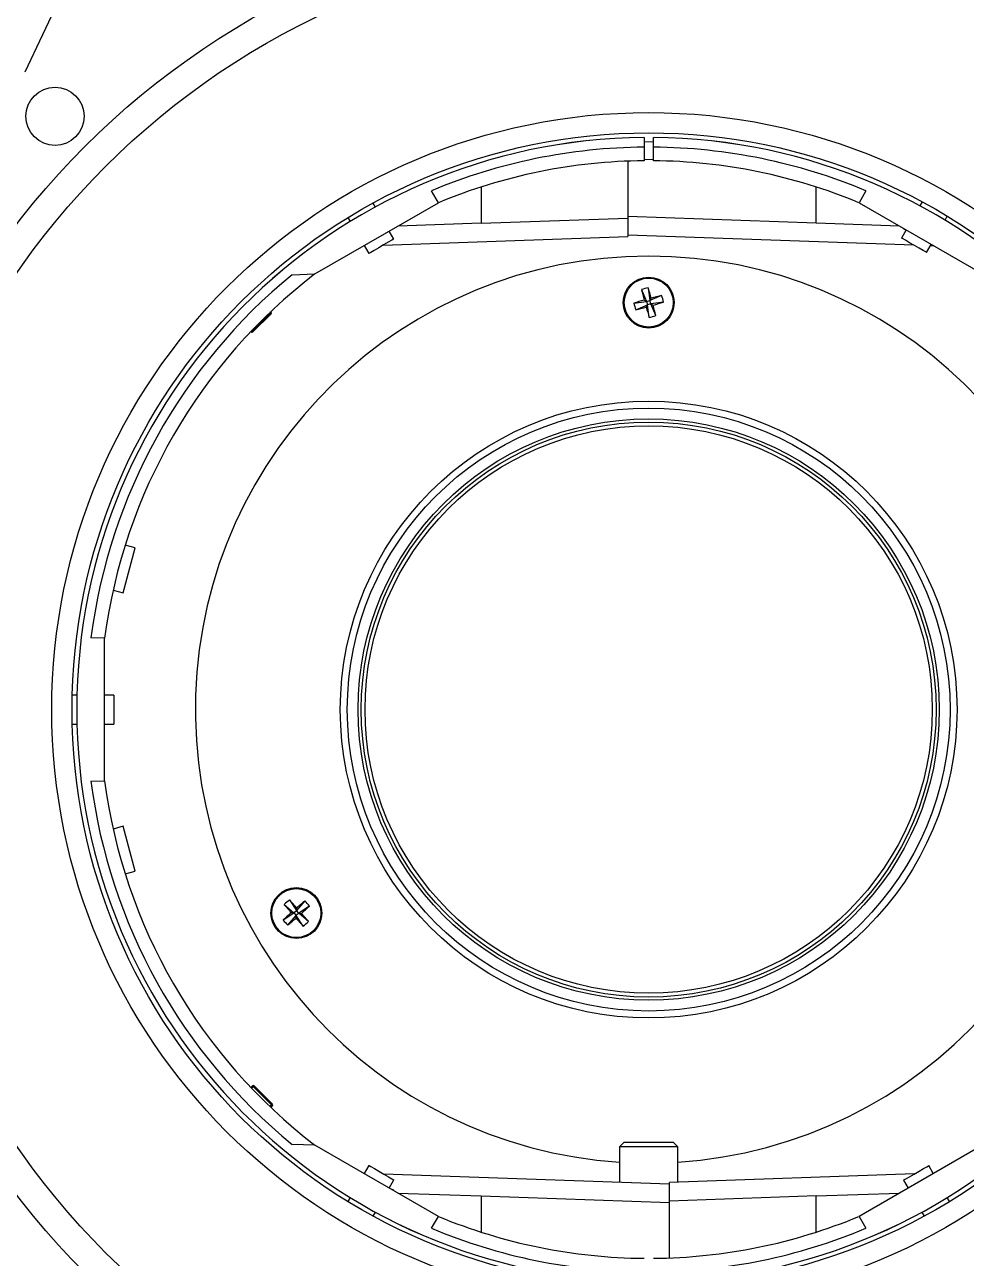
# Model space of a CAD drawing. Extents: x 17.3 to 113.1, y 4.8 to 84.5.
# Drawn here: x 51.28 to 55.33, y 33.55 to 38.85 of the extents above; entities that cross this region are included whole.
import ezdxf

# ---------------------------------------------------------------- set-up
doc = ezdxf.new("R2010")
doc.units = 0
doc.header["$MEASUREMENT"] = 0
doc.layers.add('OBJECT', color=7, linetype='CONTINUOUS')

msp = doc.modelspace()

# ---------------------------------------------------------------- linework, layer by layer
at = {"layer": 'OBJECT'}
for p, q in [((51.7379, 39.6269), (51.2757, 38.6471)), ((53.9397, 38.3664), (53.9397, 38.3663)), ((53.9397, 38.3663), (53.9397, 38.325)), ((53.9797, 38.3663), (53.9797, 38.3664)), ((53.9797, 38.325), (53.9797, 38.3663)), ((53.9397, 38.3481), (53.9797, 38.3495)), ((53.9397, 38.325), (53.9397, 38.2664)), ((53.9797, 38.2664), (53.9797, 38.325)), ((53.8697, 38.2648), (53.8697, 38.0202)), ((53.9397, 38.274), (53.9797, 38.2726)), ((53.2394, 38.1538), (53.2394, 37.9982)), ((54.6801, 37.9982), (54.6801, 38.1538)), ((53.0552, 38.0862), (53.0256, 38.1374)), ((54.8938, 38.1374), (54.8643, 38.0862)), ((52.5243, 37.7797), (53.0552, 38.0862)), ((52.7843, 38.0675), (52.7742, 38.0848)), ((54.8643, 38.0862), (55.3952, 37.7797)), ((55.1187, 38.0764), (55.1187, 38.0764)), ((55.1357, 38.0899), (55.1258, 38.0726)), ((52.666, 38.0223), (52.676, 38.005)), ((52.6692, 38.0008), (52.6692, 38.0008)), ((53.2394, 37.9982), (52.881, 37.9857)), ((53.2394, 37.9982), (53.8697, 38.0202)), ((54.6801, 37.9982), (53.8697, 38.0265)), ((53.8697, 38.0202), (53.8697, 37.9402)), ((55.0385, 37.9857), (54.6801, 37.9982)), ((55.2343, 38.0105), (55.2442, 38.0279)), ((52.8177, 37.9035), (53.8697, 37.9402)), ((52.8636, 37.93), (52.8439, 37.9642)), ((55.1006, 37.9035), (53.8697, 37.9465)), ((55.0668, 37.9693), (55.0467, 37.9343)), ((55.0598, 37.9733), (55.0572, 37.9687)), ((52.7356, 37.9017), (52.7554, 37.8675)), ((55.1553, 37.8723), (55.175, 37.9068)), ((55.186, 37.9005), (55.1717, 37.901)), ((52.7563, 37.868), (52.7554, 37.8675)), ((52.4257, 37.7763), (52.5243, 37.7797)), ((53.9572, 37.7202), (53.9653, 37.6663)), ((53.9286, 37.7122), (53.9499, 37.662)), ((53.9499, 37.662), (53.9402, 37.6674)), ((54.0154, 37.6876), (53.9653, 37.6663)), ((53.9707, 37.676), (53.9653, 37.6663)), ((52.3325, 37.612), (52.3308, 37.6141)), ((52.3344, 37.6176), (52.3363, 37.6153)), ((53.896, 37.6539), (53.9499, 37.662)), ((53.904, 37.6254), (53.9542, 37.6466)), ((53.9488, 37.6369), (53.9542, 37.6466)), ((53.9499, 37.662), (53.9653, 37.6663)), ((53.9499, 37.662), (53.9542, 37.6466)), ((53.9696, 37.6509), (53.9542, 37.6466)), ((53.9623, 37.5927), (53.9542, 37.6466)), ((53.9696, 37.6509), (53.9653, 37.6663)), ((54.0235, 37.6591), (53.9696, 37.6509)), ((53.9696, 37.6509), (53.9793, 37.6455)), ((53.9908, 37.6008), (53.9696, 37.6509)), ((52.2542, 37.5337), (52.3325, 37.612)), ((52.336, 37.6086), (52.2576, 37.5302)), ((52.2509, 37.5299), (52.2486, 37.5318)), ((52.2521, 37.5354), (52.2542, 37.5337)), ((51.7515, 36.6017), (51.7081, 36.6133)), ((51.6997, 36.4085), (51.7515, 36.6017)), ((51.6563, 36.4202), (51.6997, 36.4085)), ((51.6197, 36.213), (51.5609, 36.215)), ((51.5005, 35.969), (51.4805, 35.969)), ((51.6598, 35.969), (51.6197, 35.969)), ((51.6598, 35.969), (51.6598, 35.9437)), ((51.6598, 35.9437), (51.6598, 35.844)), ((51.4805, 35.844), (51.5005, 35.844)), ((51.6197, 35.844), (51.6598, 35.844)), ((51.5609, 35.5979), (51.6197, 35.6)), ((51.6997, 35.4044), (51.6563, 35.3928)), ((51.7515, 35.2113), (51.6997, 35.4044)), ((51.7081, 35.1996), (51.7515, 35.2113)), ((52.392, 35.0682), (52.4329, 35.0322)), ((52.4143, 35.0878), (52.4449, 35.0428)), ((52.4809, 35.0836), (52.4449, 35.0428)), ((52.3878, 35.0016), (52.4329, 35.0322)), ((52.4074, 34.9793), (52.4435, 35.0202)), ((52.4329, 35.0322), (52.4218, 35.0329)), ((52.4329, 35.0322), (52.4449, 35.0428)), ((52.4329, 35.0322), (52.4435, 35.0202)), ((52.4428, 35.0091), (52.4435, 35.0202)), ((52.4555, 35.0308), (52.4435, 35.0202)), ((52.4741, 34.9751), (52.4435, 35.0202)), ((52.4456, 35.0539), (52.4449, 35.0428)), ((52.4555, 35.0308), (52.4449, 35.0428)), ((52.5005, 35.0614), (52.4555, 35.0308)), ((52.4963, 34.9947), (52.4555, 35.0308)), ((52.4555, 35.0308), (52.4666, 35.0301)), ((52.2482, 34.2816), (52.256, 34.2882)), ((52.2593, 34.2844), (52.2516, 34.278)), ((52.3377, 34.206), (52.2593, 34.2844)), ((52.2628, 34.2879), (52.3411, 34.2095)), ((52.3312, 34.1984), (52.3377, 34.206)), ((52.3414, 34.2028), (52.3349, 34.1949)), ((52.5243, 34.0332), (52.4257, 34.0367)), ((53.0552, 33.7267), (52.5243, 34.0332)), ((53.8547, 34.0465), (53.8347, 34.0265)), ((53.8347, 34.0265), (53.8347, 33.874)), ((54.0847, 34.0265), (53.8347, 34.0265)), ((53.8547, 34.0465), (54.0647, 34.0465)), ((54.0847, 34.0265), (54.0647, 34.0465)), ((54.0847, 33.874), (54.0847, 34.0265)), ((55.3952, 34.0332), (54.8643, 33.7267)), ((52.7558, 33.9462), (52.7356, 33.9112)), ((52.8194, 33.9094), (54.0497, 33.8665)), ((55.1024, 33.9095), (54.0497, 33.8728)), ((55.1839, 33.9112), (55.1642, 33.9452)), ((52.8439, 33.8487), (52.864, 33.8837)), ((52.863, 33.8843), (52.864, 33.8837)), ((54.0497, 33.7928), (54.0497, 33.8728)), ((55.056, 33.8827), (55.0756, 33.8487)), ((52.676, 33.808), (52.666, 33.7907)), ((52.8596, 33.8396), (52.8622, 33.8442)), ((52.881, 33.8273), (53.2394, 33.8148)), ((53.2394, 33.8148), (53.2394, 33.6591)), ((53.2394, 33.8148), (54.0497, 33.7865)), ((54.6801, 33.8148), (54.0497, 33.7928)), ((54.6801, 33.8148), (55.0385, 33.8273)), ((54.6801, 33.6591), (54.6801, 33.8148)), ((55.2535, 33.7907), (55.2435, 33.808)), ((55.2503, 33.8122), (55.2503, 33.8122)), ((52.7742, 33.7282), (52.7843, 33.7455)), ((54.0497, 33.5482), (54.0497, 33.7928)), ((55.1352, 33.7455), (55.1452, 33.7282)), ((52.8007, 33.7366), (52.8007, 33.7366)), ((53.0256, 33.6756), (53.0552, 33.7267)), ((54.8643, 33.7267), (54.8938, 33.6756))]:
    msp.add_line(p, q, dxfattribs=at)
at = {"layer": 'OBJECT', "flags": 128}
for points in [[(55.1553, 37.8723), (55.1518, 37.8742), (55.1407, 37.8806), (55.1235, 37.8904), (55.1029, 37.9022), (55.082, 37.9141), (55.064, 37.9244), (55.0516, 37.9315), (55.0468, 37.9343), (55.0467, 37.9343)], [(52.8636, 37.93), (52.8625, 37.9293), (52.8543, 37.9246), (52.8392, 37.9159), (52.8197, 37.9046), (52.7985, 37.8924), (52.7791, 37.8812), (52.7643, 37.8726), (52.7563, 37.868)], [(52.336, 37.6086), (52.3359, 37.6086), (52.3357, 37.6088), (52.3354, 37.6092), (52.335, 37.6096), (52.3345, 37.6101), (52.3339, 37.6107), (52.3332, 37.6114), (52.3325, 37.612)], [(52.2576, 37.5302), (52.2576, 37.5303), (52.2574, 37.5305), (52.2571, 37.5308), (52.2566, 37.5312), (52.2561, 37.5317), (52.2555, 37.5323), (52.2548, 37.533), (52.2542, 37.5337)], [(52.2628, 34.2879), (52.2627, 34.2878), (52.2625, 34.2876), (52.2622, 34.2873), (52.2617, 34.2869), (52.2612, 34.2863), (52.2606, 34.2857), (52.26, 34.2851), (52.2593, 34.2844)], [(52.3411, 34.2095), (52.3411, 34.2094), (52.3409, 34.2092), (52.3405, 34.2089), (52.3401, 34.2085), (52.3396, 34.208), (52.339, 34.2074), (52.3383, 34.2067), (52.3377, 34.206)], [(52.7558, 33.9462), (52.7568, 33.9456), (52.7649, 33.9409), (52.7798, 33.9323), (52.7993, 33.921), (52.8205, 33.9088), (52.84, 33.8976), (52.8549, 33.8889), (52.863, 33.8843)], [(55.056, 33.8827), (55.0575, 33.8836), (55.0664, 33.8887), (55.082, 33.8977), (55.1018, 33.9092), (55.1229, 33.9213), (55.142, 33.9324), (55.1563, 33.9407), (55.1636, 33.9448), (55.1642, 33.9452)]]:
    msp.add_lwpolyline(points, dxfattribs=at)
at = {"layer": 'OBJECT'}
for centre, radius in [((53.9566, 35.9065), 3.425), ((53.9597, 35.9065), 3.3032), ((51.4064, 38.4577), 0.125), ((53.9597, 35.9065), 2.5673), ((53.9597, 35.9065), 2.48), ((53.9597, 37.6565), 0.1095), ((53.9597, 37.6565), 0.1054), ((53.9597, 35.9065), 1.3264), ((53.9597, 35.9065), 1.2964), ((53.9597, 35.9065), 1.25), ((53.9597, 35.9065), 1.2364), ((53.9597, 35.9065), 1.22), ((52.4442, 35.0315), 0.1095), ((52.4442, 35.0315), 0.1054)]:
    msp.add_circle(centre, radius, dxfattribs=at)
for centre, radius, start, end in [((53.9597, 35.9065), 2.46, 90.4658, 269.5342), ((53.9597, 35.9065), 2.4599, 90.4658, 269.5342), ((53.9597, 35.9065), 2.46, 270.4658, 89.5342), ((53.9597, 35.9065), 2.4599, 270.4658, 89.5342), ((53.9597, 35.9065), 2.4186, 90.4738, 112.7194), ((53.9597, 35.9065), 2.4186, 67.2806, 89.5262), ((53.9597, 35.9065), 2.36, 90.4856, 112.5378), ((53.9597, 35.9065), 2.36, 67.4622, 89.5144), ((53.9597, 35.9065), 1.95, 273.6753, 266.3247), ((53.9597, 35.9065), 2.4186, 129.3661, 172.6704), ((53.9597, 35.9065), 2.36, 127.4627, 172.5377), ((54.0163, 37.4558), 0.271, 102.6041, 108.8698), ((52.3918, 37.2165), 1.6444, 16.2295, 17.8398), ((54.3993, 36.09), 1.6429, 106.2286, 107.8404), ((55.5272, 38.0999), 1.6449, 193.6345, 195.2444), ((54.4033, 36.0885), 1.6454, 103.6347, 105.2441), ((53.7589, 37.5999), 0.2711, 12.6048, 18.8691), ((52.2871, 37.6681), 0.0721, 309.0137, 312.9804), ((52.3325, 37.6121), 0.005, 315, 40), ((54.1605, 37.7131), 0.2711, 192.6048, 198.8691), ((53.5161, 39.2244), 1.6454, 283.6347, 285.2441), ((55.5276, 38.0965), 1.6444, 196.2295, 197.8398), ((53.5198, 39.2241), 1.6441, 286.2292, 287.8398), ((52.3926, 37.2131), 1.6445, 13.6343, 15.2445), ((53.9032, 37.8572), 0.271, 282.6041, 288.8698), ((52.1984, 37.5789), 0.0718, 317.0096, 320.9941), ((52.2541, 37.5337), 0.005, 230, 315), ((53.9597, 35.9065), 2.4186, 187.3296, 230.6339), ((53.9597, 35.9065), 2.36, 187.4623, 232.5373), ((52.5821, 34.875), 0.271, 128.2583, 134.5238), ((53.6652, 36.1099), 1.6449, 219.2886, 220.8984), ((51.2234, 33.958), 1.6415, 41.8821, 43.4952), ((53.5229, 33.8101), 1.6454, 129.2893, 130.8987), ((52.2876, 34.8935), 0.2711, 38.2593, 44.5224), ((53.5192, 33.8092), 1.6437, 131.8833, 133.4943), ((51.3692, 36.2538), 1.6437, 311.8833, 313.4943), ((51.2232, 33.9531), 1.6449, 39.2886, 40.8984), ((52.6006, 35.1693), 0.271, 218.2582, 224.5251), ((51.3673, 36.2507), 1.6426, 309.2874, 310.8995), ((53.6659, 36.1059), 1.6429, 221.8828, 223.4946), ((52.3063, 35.1879), 0.271, 308.2583, 314.5238), ((52.2592, 34.2843), 0.005, 45, 130), ((52.2035, 34.2393), 0.0717, 39.0059, 42.9948), ((52.2924, 34.1502), 0.0719, 47.01, 50.9908), ((52.3376, 34.206), 0.005, 320, 45), ((53.9597, 35.9065), 2.36, 247.4622, 269.5144), ((53.9597, 35.9065), 2.36, 270.4856, 292.5378), ((53.9597, 35.9065), 2.4186, 247.2806, 269.5262), ((53.9597, 35.9065), 2.4186, 270.4738, 292.7194)]:
    msp.add_arc(centre, radius, start, end, dxfattribs=at)
msp.add_open_spline([(51.6197, 35.6), (51.6197, 35.7788), (51.6197, 35.9831), (51.6197, 36.1874), (51.6197, 36.213)], degree=3, knots=[0, 0, 0, 0, 0.8750052, 1, 1, 1, 1], dxfattribs=at)

doc.saveas('drawing.dxf')
